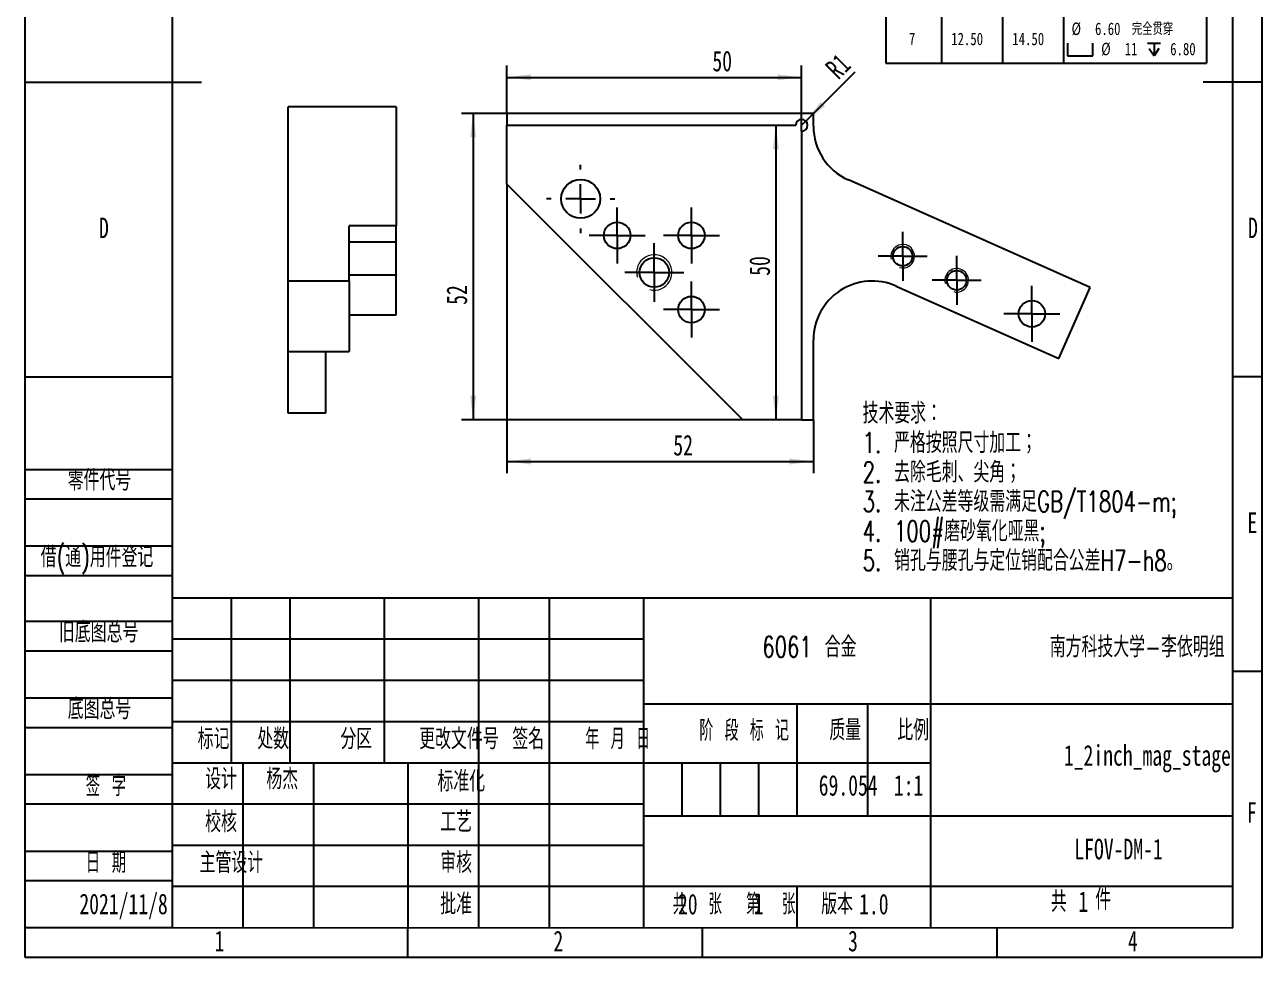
# Model space of a CAD drawing. Header units: millimetres. Extents: x 0 to 210, y 0 to 297.
# Drawn here: x 0 to 210, y 0 to 158.3 of the extents above; entities that cross this region are included whole.
import ezdxf

# ---------------------------------------------------------------- set-up
doc = ezdxf.new("R2010")
doc.units = ezdxf.units.MM
doc.layers.add('图框', color=7, linetype='Continuous')
doc.layers.add('图纸格式', color=7, linetype='Continuous')
doc.styles.add('SLDTEXTSTYLE0', font='TXT', dxfattribs={"width": 0.7, "bigfont": 'bigfont'})
doc.styles.add('SLDTEXTSTYLE1', font='TXT', dxfattribs={"width": 0.62, "bigfont": 'bigfont'})
doc.styles.add('SLDTEXTSTYLE10', font='TXT', dxfattribs={"width": 0.694444, "bigfont": 'bigfont'})
doc.styles.add('SLDTEXTSTYLE2', font='TXT', dxfattribs={"width": 0.614286, "bigfont": 'bigfont'})
doc.styles.add('SLDTEXTSTYLE3', font='TXT', dxfattribs={"width": 0.6, "bigfont": 'bigfont'})
doc.styles.add('SLDTEXTSTYLE4', font='TXT', dxfattribs={"width": 0.633333, "bigfont": 'bigfont'})
doc.styles.add('SLDTEXTSTYLE5', font='TXT', dxfattribs={"width": 0.7})
doc.styles.add('SLDTEXTSTYLE7', font='TXT', dxfattribs={"width": 0.75, "bigfont": 'bigfont'})
doc.styles.add('SLDTEXTSTYLE8', font='TXT', dxfattribs={"width": 0.6875, "bigfont": 'bigfont'})
doc.styles.add('SLDTEXTSTYLE9', font='TXT', dxfattribs={"width": 0.75})
doc.dimstyles.new('SLDDIMSTYLE3', dxfattribs={"dimtxt": 3.5, "dimasz": 4.08, "dimexe": 0, "dimexo": 0.0625, "dimgap": 0.875, "dimtad": 2, "dimrnd": 1e-09, "dimzin": 12, "dimdsep": 46, "dimtxsty": 'SLDTEXTSTYLE5', "dimsah": 1, "dimcen": 0, "dimadec": 0, "dimazin": 3, "dimtfac": 1, "dimtofl": 0, "dimtmove": 0, "dimatfit": 3, "dimfxl": 0, "dimfrac": 2, "dimtolj": 1, "dimtzin": 12, "dimarcsym": 0})
doc.dimstyles.new('SLDDIMSTYLE4', dxfattribs={"dimtxt": 3.5, "dimasz": 4.08, "dimexe": 0, "dimexo": 0.0625, "dimgap": 0.875, "dimtad": 2, "dimrnd": 1e-09, "dimzin": 12, "dimdsep": 46, "dimtxsty": 'SLDTEXTSTYLE5', "dimsah": 1, "dimcen": 0.09, "dimadec": 0, "dimazin": 3, "dimtfac": 1, "dimtofl": 0, "dimtmove": 0, "dimatfit": 3, "dimfxl": 0, "dimfrac": 2, "dimtolj": 1, "dimtzin": 12, "dimarcsym": 0})

# ---------------------------------------------------------------- blocks, each defined once
blk = doc.blocks.new('SW_NOTE_0')
at = {"layer": '图纸格式', "color": 0, "char_height": 3.5, "attachment_point": 1, "style": 'SLDTEXTSTYLE0'}
for s, insert in [('技术要求：', (0, 4.51)), ('1. 严格按照尺寸加工；', (0, -0.49)), ('2. 去除毛刺、尖角；', (0, -5.49)), ('3. 未注公差等级需满足GB/T1804-m;', (0, -10.49)), ('4. 100#磨砂氧化哑黑;', (0, -15.49)), ('5. 销孔与腰孔与定位销配合公差H7-h8。', (0, -20.49))]:
    blk.add_mtext(s, dxfattribs=dict(at, insert=insert))
blk = doc.blocks.new('SW_SYMBOL_HOLE_SPOT')
at = {"layer": '图纸格式', "color": 0}
for p, q in [((0, 875), (0, 75)), ((1600, 75), (1600, 875)), ((0, 75), (1600, 75))]:
    blk.add_line(p, q, dxfattribs=at)
blk = doc.blocks.new('SW_SYMBOL_HOLE_DEPTH')
at = {"layer": '图纸格式', "color": 0}
for p, q in [((0, 875), (800, 875)), ((400, 875), (400, 75)), ((100, 555), (400, 75)), ((700, 555), (400, 75))]:
    blk.add_line(p, q, dxfattribs=at)
blk = doc.blocks.new('SW_TABLEANNOTATION_0')
at = {"layer": '图纸格式', "color": 0}
for p, q in [((0, 0), (0, -4.76)), ((0, 0), (9.45, 0)), ((9.45, 0), (9.45, -4.76)), ((9.45, 0), (19.84, 0)), ((19.84, 0), (19.84, -4.76)), ((19.84, 0), (30.17, 0)), ((30.17, 0), (30.17, -4.76)), ((30.17, 0), (54.42, 0)), ((54.42, 0), (54.42, -4.76)), ((0, -4.76), (9.45, -4.76)), ((0, -4.76), (0, -13.11)), ((9.45, -4.76), (19.84, -4.76)), ((9.45, -4.76), (9.45, -13.11)), ((19.84, -4.76), (30.17, -4.76)), ((19.84, -4.76), (19.84, -13.11)), ((30.17, -4.76), (54.42, -4.76)), ((30.17, -4.76), (30.17, -13.11)), ((54.42, -4.76), (54.42, -13.11)), ((0, -13.11), (0, -18.02)), ((0, -13.11), (9.45, -13.11)), ((9.45, -13.11), (9.45, -18.02)), ((9.45, -13.11), (19.84, -13.11)), ((19.84, -13.11), (19.84, -18.02)), ((19.84, -13.11), (30.17, -13.11)), ((30.17, -13.11), (30.17, -18.02)), ((30.17, -13.11), (54.42, -13.11)), ((30.17, -13.11), (54.42, -13.11)), ((54.42, -13.11), (54.42, -18.02)), ((0, -18.02), (0, -22.43)), ((0, -18.02), (9.45, -18.02)), ((9.45, -18.02), (9.45, -22.43)), ((9.45, -18.02), (19.84, -18.02)), ((19.84, -18.02), (19.84, -22.43)), ((19.84, -18.02), (30.17, -18.02)), ((30.17, -18.02), (30.17, -22.43)), ((54.42, -18.02), (54.42, -22.43)), ((0, -22.43), (0, -27.34)), ((0, -22.43), (9.45, -22.43)), ((9.45, -22.43), (9.45, -27.34)), ((9.45, -22.43), (19.84, -22.43)), ((19.84, -22.43), (19.84, -27.34)), ((19.84, -22.43), (30.17, -22.43)), ((30.17, -22.43), (30.17, -27.34)), ((30.17, -22.43), (54.42, -22.43)), ((30.17, -22.43), (54.42, -22.43)), ((54.42, -22.43), (54.42, -27.34)), ((0, -27.34), (0, -31.74)), ((0, -27.34), (9.45, -27.34)), ((9.45, -27.34), (9.45, -31.74)), ((9.45, -27.34), (19.84, -27.34)), ((19.84, -27.34), (19.84, -31.74)), ((19.84, -27.34), (30.17, -27.34)), ((30.17, -27.34), (30.17, -31.74)), ((54.42, -27.34), (54.42, -31.74)), ((0, -31.74), (0, -40.1)), ((0, -31.74), (9.45, -31.74)), ((9.45, -31.74), (9.45, -40.1)), ((9.45, -31.74), (19.84, -31.74)), ((19.84, -31.74), (19.84, -40.1)), ((19.84, -31.74), (30.17, -31.74)), ((30.17, -31.74), (30.17, -40.1)), ((30.17, -31.74), (54.42, -31.74)), ((54.42, -31.74), (54.42, -40.1)), ((0, -40.1), (0, -48.45)), ((0, -40.1), (9.45, -40.1)), ((9.45, -40.1), (9.45, -48.45)), ((9.45, -40.1), (19.84, -40.1)), ((19.84, -40.1), (19.84, -48.45)), ((19.84, -40.1), (30.17, -40.1)), ((30.17, -40.1), (30.17, -48.45)), ((30.17, -40.1), (54.42, -40.1)), ((54.42, -40.1), (54.42, -48.45)), ((0, -48.45), (9.45, -48.45)), ((9.45, -48.45), (19.84, -48.45)), ((19.84, -48.45), (30.17, -48.45)), ((30.17, -48.45), (54.42, -48.45))]:
    blk.add_line(p, q, dxfattribs=at)
at = {"layer": '图纸格式', "color": 0, "xscale": 0.0027037109375, "yscale": 0.0027037109375, "zscale": 0.0027037109375}
for name, p in [('SW_SYMBOL_HOLE_SPOT', (33.59, -12.08)), ('SW_SYMBOL_HOLE_DEPTH', (45.63, -12.08)), ('SW_SYMBOL_HOLE_SPOT', (31.64, -30.23)), ('SW_SYMBOL_HOLE_DEPTH', (43.67, -30.23)), ('SW_SYMBOL_HOLE_SPOT', (30.85, -47.42)), ('SW_SYMBOL_HOLE_DEPTH', (44.45, -47.42))]:
    blk.add_blockref(name, p, dxfattribs=at)
at = {"layer": '图纸格式', "color": 0, "attachment_point": 1}
for s, insert, char_height, style in [('标签', (1.55, -1.16), 2.381, 'SLDTEXTSTYLE7'), ('X 位置', (10.06, -1.16), 2.381, 'SLDTEXTSTYLE8'), ('Y 位置', (20.45, -1.16), 2.381, 'SLDTEXTSTYLE8'), ('大小', (39.12, -1.16), 2.381, 'SLDTEXTSTYLE7'), ('%%c', (31.54, -6.2), 2.117, 'SLDTEXTSTYLE9'), ('4.50', (35.52, -6.2), 2.117, 'SLDTEXTSTYLE9'), ('完全贯穿', (41.78, -6.2), 2.117, 'SLDTEXTSTYLE7'), ('1', (3.94, -7.92), 2.12, 'SLDTEXTSTYLE9'), ('89.08', (11.12, -7.92), 2.117, 'SLDTEXTSTYLE9'), ('34', (23.44, -7.92), 2.117, 'SLDTEXTSTYLE9'), ('%%c', (39.31, -9.64), 2.117, 'SLDTEXTSTYLE9'), ('8', (43.3, -9.64), 2.12, 'SLDTEXTSTYLE9'), ('6', (49.45, -9.64), 2.12, 'SLDTEXTSTYLE9'), ('2', (3.94, -14.55), 2.12, 'SLDTEXTSTYLE9'), ('67.16', (11.12, -14.55), 2.117, 'SLDTEXTSTYLE9'), ('24.24', (21.49, -14.55), 2.117, 'SLDTEXTSTYLE9'), ('M4', (31.59, -15.03), 2.117, 'SLDTEXTSTYLE9'), ('- 6H 完全贯穿', (36.53, -15.03), 2.117, 'SLDTEXTSTYLE10'), ('%%c', (31.54, -18.48), 2.117, 'SLDTEXTSTYLE9'), ('3.30', (35.52, -18.48), 2.117, 'SLDTEXTSTYLE9'), ('完全贯穿', (41.78, -18.48), 2.117, 'SLDTEXTSTYLE7'), ('3', (3.94, -19.17), 2.12, 'SLDTEXTSTYLE9'), ('76.32', (11.12, -19.17), 2.117, 'SLDTEXTSTYLE9'), ('28.32', (21.49, -19.17), 2.117, 'SLDTEXTSTYLE9'), ('4', (3.94, -23.87), 2.12, 'SLDTEXTSTYLE9'), ('18.70', (11.12, -23.87), 2.117, 'SLDTEXTSTYLE9'), ('20.70', (21.49, -23.87), 2.117, 'SLDTEXTSTYLE9'), ('%%c', (31.54, -24.35), 2.117, 'SLDTEXTSTYLE9'), ('4.50', (35.52, -24.35), 2.117, 'SLDTEXTSTYLE9'), ('完全贯穿', (41.78, -24.35), 2.117, 'SLDTEXTSTYLE7'), ('5', (3.94, -28.48), 2.12, 'SLDTEXTSTYLE9'), ('31.30', (11.12, -28.48), 2.117, 'SLDTEXTSTYLE9'), ('33.30', (21.49, -28.48), 2.117, 'SLDTEXTSTYLE9'), ('%%c', (37.35, -27.8), 2.117, 'SLDTEXTSTYLE9'), ('8', (41.34, -27.8), 2.12, 'SLDTEXTSTYLE9'), ('4.60', (47.49, -27.8), 2.117, 'SLDTEXTSTYLE9'), ('M6', (31.59, -33.18), 2.117, 'SLDTEXTSTYLE9'), ('- 6H 完全贯穿', (36.53, -33.18), 2.117, 'SLDTEXTSTYLE10'), ('6', (3.94, -34.91), 2.12, 'SLDTEXTSTYLE9'), ('25', (13.08, -34.91), 2.117, 'SLDTEXTSTYLE9'), ('27', (23.44, -34.91), 2.117, 'SLDTEXTSTYLE9'), ('%%c', (33.49, -36.63), 2.117, 'SLDTEXTSTYLE9'), ('5', (37.48, -36.63), 2.12, 'SLDTEXTSTYLE9'), ('完全贯穿', (39.82, -36.63), 2.117, 'SLDTEXTSTYLE7'), ('%%c', (31.54, -41.54), 2.117, 'SLDTEXTSTYLE9'), ('6.60', (35.52, -41.54), 2.117, 'SLDTEXTSTYLE9'), ('完全贯穿', (41.78, -41.54), 2.117, 'SLDTEXTSTYLE7'), ('7', (3.94, -43.26), 2.12, 'SLDTEXTSTYLE9'), ('12.50', (11.12, -43.26), 2.117, 'SLDTEXTSTYLE9'), ('14.50', (21.49, -43.26), 2.117, 'SLDTEXTSTYLE9'), ('%%c', (36.57, -44.98), 2.117, 'SLDTEXTSTYLE9'), ('11', (40.56, -44.98), 2.117, 'SLDTEXTSTYLE9'), ('6.80', (48.28, -44.98), 2.117, 'SLDTEXTSTYLE9')]:
    blk.add_mtext(s, dxfattribs=dict(at, insert=insert, char_height=char_height, style=style))
blk = doc.blocks.new('_D_24')
at = {"layer": '图纸格式'}
for q in [(140.91, 150.29), (131.83, 141.21)]:
    blk.add_line((132.54, 141.92), q, dxfattribs=at)
blk.add_solid([(132.54, 141.92), (135.78, 144.44), (135.06, 145.16)], dxfattribs=at)
at = {"layer": '图纸格式', "insert": (135.58, 151.28), "char_height": 3.5, "attachment_point": 1, "rotation": 45, "style": 'SLDTEXTSTYLE5'}
blk.add_mtext('R1', dxfattribs=at)
blk = doc.blocks.new('_D_25')
at = {"layer": '图纸格式'}
for p, q in [((81.83, 143.21), (81.83, 151.34)), ((131.83, 140.21), (131.83, 151.34)), ((81.83, 149.34), (131.83, 149.34))]:
    blk.add_line(p, q, dxfattribs=at)
for points in [[(81.83, 149.34), (85.91, 148.84), (85.91, 149.85)], [(131.83, 149.34), (127.75, 149.85), (127.75, 148.84)]]:
    blk.add_solid(points, dxfattribs=at)
at = {"layer": '图纸格式', "insert": (116.69, 153.86), "char_height": 3.5, "attachment_point": 1, "style": 'SLDTEXTSTYLE5'}
blk.add_mtext('50', dxfattribs=at)
blk = doc.blocks.new('_D_26')
at = {"layer": '图纸格式'}
blk.add_line((127.46, 141.21), (127.46, 91.21), dxfattribs=at)
for points in [[(127.46, 141.21), (126.95, 137.13), (127.97, 137.13)], [(127.46, 91.21), (127.97, 95.29), (126.95, 95.29)]]:
    blk.add_solid(points, dxfattribs=at)
at = {"layer": '图纸格式', "insert": (122.95, 115.65), "char_height": 3.5, "attachment_point": 1, "rotation": 90, "style": 'SLDTEXTSTYLE5'}
blk.add_mtext('50', dxfattribs=at)
blk = doc.blocks.new('_D_27')
at = {"layer": '图纸格式'}
for p, q in [((81.83, 131.21), (81.83, 82.13)), ((133.83, 91.21), (133.83, 82.13)), ((81.83, 84.13), (133.83, 84.13))]:
    blk.add_line(p, q, dxfattribs=at)
for points in [[(81.83, 84.13), (85.91, 83.63), (85.91, 84.64)], [(133.83, 84.13), (129.75, 84.64), (129.75, 83.63)]]:
    blk.add_solid(points, dxfattribs=at)
at = {"layer": '图纸格式', "insert": (110.06, 88.65), "char_height": 3.5, "attachment_point": 1, "style": 'SLDTEXTSTYLE5'}
blk.add_mtext('52', dxfattribs=at)
blk = doc.blocks.new('_D_28')
at = {"layer": '图纸格式'}
for p, q in [((81.83, 143.21), (74.09, 143.21)), ((76.09, 143.21), (76.09, 91.21)), ((121.83, 91.21), (74.09, 91.21))]:
    blk.add_line(p, q, dxfattribs=at)
for points in [[(76.09, 143.21), (75.58, 139.13), (76.59, 139.13)], [(76.09, 91.21), (76.59, 95.29), (75.58, 95.29)]]:
    blk.add_solid(points, dxfattribs=at)
at = {"layer": '图纸格式', "insert": (71.57, 110.73), "char_height": 3.5, "attachment_point": 1, "rotation": 90, "style": 'SLDTEXTSTYLE5'}
blk.add_mtext('52', dxfattribs=at)
blk = doc.blocks.new('SW_CENTERMARKSYMBOL_7')
at = {"layer": '图纸格式', "color": 0}
for p, q in [((0, 2.5), (0, 4.75)), ((0, 0), (0, 2.5)), ((-2.5, 0), (-4.75, 0)), ((0, 0), (-2.5, 0)), ((0, 0), (0, -2.5)), ((0, 0), (2.5, 0)), ((2.5, 0), (4.75, 0)), ((0, -2.5), (0, -4.75))]:
    blk.add_line(p, q, dxfattribs=at)
blk = doc.blocks.new('SW_CENTERMARKSYMBOL_8')
at = {"layer": '图纸格式', "color": 0}
for p, q in [((0, 2.5), (0, 4.75)), ((0, 0), (0, 2.5)), ((-2.5, 0), (-4.75, 0)), ((0, 0), (-2.5, 0)), ((0, 0), (0, -2.5)), ((0, 0), (2.5, 0)), ((2.5, 0), (4.75, 0)), ((0, -2.5), (0, -4.75))]:
    blk.add_line(p, q, dxfattribs=at)
blk = doc.blocks.new('SW_CENTERMARKSYMBOL_9')
at = {"layer": '图纸格式', "color": 0}
for p, q in [((0, 2.5), (0, 5)), ((0, 0), (0, 2.5)), ((-2.5, 0), (-5, 0)), ((0, 0), (-2.5, 0)), ((0, 0), (0, -2.5)), ((0, 0), (2.5, 0)), ((2.5, 0), (5, 0)), ((0, -2.5), (0, -5))]:
    blk.add_line(p, q, dxfattribs=at)
blk = doc.blocks.new('SW_CENTERMARKSYMBOL_10')
at = {"layer": '图纸格式', "color": 0}
for p, q in [((0, 2.5), (0, 4.75)), ((0, 0), (0, 2.5)), ((-2.5, 0), (-4.75, 0)), ((0, 0), (-2.5, 0)), ((0, 0), (0, -2.5)), ((0, 0), (2.5, 0)), ((2.5, 0), (4.75, 0)), ((0, -2.5), (0, -4.75))]:
    blk.add_line(p, q, dxfattribs=at)
blk = doc.blocks.new('SW_CENTERMARKSYMBOL_11')
at = {"layer": '图纸格式', "color": 0}
for p, q in [((0, 5), (0, 5.8)), ((0, 0), (0, 2.5)), ((-5, 0), (-5.8, 0)), ((0, 0), (-2.5, 0)), ((0, 0), (0, -2.5)), ((0, 0), (2.5, 0)), ((5, 0), (5.8, 0)), ((0, -5), (0, -5.8))]:
    blk.add_line(p, q, dxfattribs=at)
blk = doc.blocks.new('SW_CENTERMARKSYMBOL_12')
at = {"layer": '图纸格式', "color": 0}
for p, q in [((0, 2.5), (0, 4.15)), ((0, 0), (0, 2.5)), ((-2.5, 0), (-4.15, 0)), ((0, 0), (-2.5, 0)), ((0, 0), (0, -2.5)), ((0, 0), (2.5, 0)), ((2.5, 0), (4.15, 0)), ((0, -2.5), (0, -4.15))]:
    blk.add_line(p, q, dxfattribs=at)
blk = doc.blocks.new('SW_CENTERMARKSYMBOL_13')
at = {"layer": '图纸格式', "color": 0}
for p, q in [((0, 2.5), (0, 4.15)), ((0, 0), (0, 2.5)), ((-2.5, 0), (-4.15, 0)), ((0, 0), (-2.5, 0)), ((0, 0), (0, -2.5)), ((0, 0), (2.5, 0)), ((2.5, 0), (4.15, 0)), ((0, -2.5), (0, -4.15))]:
    blk.add_line(p, q, dxfattribs=at)
blk = doc.blocks.new('SW_CENTERMARKSYMBOL_14')
at = {"layer": '图纸格式', "color": 0}
for p, q in [((0, 2.5), (0, 4.75)), ((0, 0), (0, 2.5)), ((-2.5, 0), (-4.75, 0)), ((0, 0), (-2.5, 0)), ((0, 0), (0, -2.5)), ((0, 0), (2.5, 0)), ((2.5, 0), (4.75, 0)), ((0, -2.5), (0, -4.75))]:
    blk.add_line(p, q, dxfattribs=at)

msp = doc.modelspace()

# ---------------------------------------------------------------- linework, layer by layer
at = {"color": 7, "linetype": 'Continuous', "lineweight": 25}
for p, q in [((63.047, 144.36), (44.683, 144.36)), ((44.683, 142.21), (44.683, 144.36)), ((63.047, 144.36), (63.047, 142.21)), ((81.831, 143.209), (81.831, 141.209)), ((133.831, 143.209), (81.831, 143.209)), ((133.831, 141.059), (133.831, 143.209)), ((44.683, 133.074), (44.683, 142.21)), ((63.047, 142.21), (63.047, 133.074)), ((81.831, 141.209), (130.831, 141.209)), ((81.831, 131.209), (81.831, 141.209)), ((131.831, 140.209), (131.831, 91.209)), ((44.683, 114.796), (44.683, 133.074)), ((63.047, 133.074), (63.047, 124.151)), ((81.831, 131.209), (121.831, 91.209)), ((180.817, 113.645), (139.763, 131.923)), ((63.047, 124.151), (55.047, 124.151)), ((55.047, 114.796), (55.047, 124.151)), ((63.047, 121.41), (63.047, 124.151)), ((55.047, 121.41), (63.047, 121.41)), ((63.047, 115.807), (63.047, 121.41)), ((55.047, 115.807), (63.047, 115.807)), ((63.047, 109.026), (63.047, 115.807)), ((44.683, 102.774), (44.683, 114.796)), ((44.683, 114.796), (55.047, 114.796)), ((55.047, 114.796), (55.047, 102.774)), ((147.898, 113.896), (175.464, 101.623)), ((175.464, 101.623), (180.817, 113.645)), ((55.047, 109.026), (63.047, 109.026)), ((133.831, 91.209), (133.831, 104.76)), ((44.683, 102.774), (55.047, 102.774)), ((44.683, 92.36), (44.683, 102.774)), ((51.047, 102.774), (51.047, 92.36)), ((51.047, 92.36), (44.683, 92.36)), ((131.831, 91.209), (121.831, 91.209)), ((131.831, 91.209), (133.831, 91.209))]:
    msp.add_line(p, q, dxfattribs=at)
for centre, radius in [((94.331, 128.709), 3.3), ((100.531, 122.509), 2.25), ((113.131, 122.509), 2.25), ((148.986, 118.972), 1.65), ((106.831, 116.209), 2.5), ((158.152, 114.891), 1.65), ((113.131, 109.909), 2.25), ((170.914, 109.209), 2.25)]:
    msp.add_circle(centre, radius, dxfattribs=at)
for centre, radius, start, end in [((131.831, 141.209), 1, 270, 180), ((143.831, 141.059), 10, 180, 246), ((143.831, 104.76), 10, 66, 180)]:
    msp.add_arc(centre, radius, start, end, dxfattribs=at)
at = {"color": 7, "linetype": 'Continuous', "lineweight": 18}
for centre, radius in [((148.986, 118.972), 2), ((106.831, 116.209), 3), ((158.152, 114.891), 2)]:
    msp.add_arc(centre, radius, 255, 195, dxfattribs=at)
at = {"layer": '图框'}
for p, q in [((0, 297), (0, 0)), ((210, 0), (210, 297)), ((0, 98.5), (25, 98.5)), ((210, 98.5), (205, 98.5)), ((0, 82.791), (25, 82.791)), ((0, 77.791), (25, 77.791)), ((0, 69.791), (25, 69.791)), ((0, 64.791), (25, 64.791)), ((25.013, 61.022), (24.998, 5.022)), ((0, 57), (25, 57)), ((25, 54), (105, 54)), ((0, 52), (25, 52)), ((210, 48.5), (205, 48.5)), ((25, 47), (105, 47)), ((0, 44), (25, 44)), ((0, 39), (25, 39)), ((111.5, 33), (111.5, 24)), ((118, 33), (118, 24)), ((124.5, 33), (124.5, 24)), ((0, 31), (25, 31)), ((0, 26), (25, 26)), ((0, 18), (25, 18)), ((0, 13), (25, 13)), ((-0.002, 5.028), (24.998, 5.022)), ((65, -0.028), (65, 4.972)), ((153.69, 4.997), (153.69, 4.987)), ((165, -0.028), (165, 4.984)), ((0, -0.028), (210, -0.028))]:
    msp.add_line(p, q, dxfattribs=at)
at = {"layer": '图框', "lineweight": 25}
for p, q in [((25, 292), (25, 5)), ((205, 4.973), (205, 292)), ((0, 148.5), (30, 148.5)), ((210, 148.5), (200, 148.5)), ((25, 61), (205, 61)), ((35, 61), (35, 33)), ((45, 61), (45, 33)), ((61, 61), (61, 33)), ((77, 61), (77, 5)), ((89, 61), (89, 5)), ((105, 61), (105, 5)), ((153.69, 60.987), (153.69, 4.997)), ((105, 43), (205, 43)), ((131, 43), (131, 24)), ((143, 43), (143, 24)), ((25, 40), (105, 40)), ((25, 33), (105, 33)), ((37, 33), (37, 5)), ((49, 33), (49, 5)), ((65, 32.972), (65, 4.972)), ((105.013, 32.987), (153.69, 32.987)), ((25, 26), (105, 26)), ((105, 24), (205, 24)), ((25, 19), (105, 19)), ((25, 12.022), (105, 12.022)), ((105, 12.022), (205, 12.049)), ((131, 12.029), (131, 4.993)), ((24.998, 5.022), (205, 4.973)), ((114.999, -0.028), (114.999, 4.997))]:
    msp.add_line(p, q, dxfattribs=at)

# ---------------------------------------------------------------- block references
at = {"layer": '图纸格式'}
for name, p in [('SW_TABLEANNOTATION_0', (146.1, 200.185)), ('SW_CENTERMARKSYMBOL_11', (94.331, 128.709)), ('SW_CENTERMARKSYMBOL_10', (100.531, 122.509)), ('SW_CENTERMARKSYMBOL_7', (113.131, 122.509)), ('SW_CENTERMARKSYMBOL_12', (148.986, 118.972)), ('SW_CENTERMARKSYMBOL_9', (106.831, 116.209)), ('SW_CENTERMARKSYMBOL_13', (158.152, 114.891)), ('SW_CENTERMARKSYMBOL_8', (113.131, 109.909)), ('SW_CENTERMARKSYMBOL_14', (170.914, 109.209)), ('SW_NOTE_0', (142.181, 89.563))]:
    msp.add_blockref(name, p, dxfattribs=at)

# ---------------------------------------------------------------- texts
at = {"layer": '图框', "char_height": 3.5}
for s, insert, attachment_point, style in [('D', (13.43, 125.541), 2, 'SLDTEXTSTYLE5'), ('D', (208.43, 125.541), 2, 'SLDTEXTSTYLE5'), ('零件代号', (7.292, 82.703), 1, 'SLDTEXTSTYLE0'), ('E', (208.318, 75.476), 2, 'SLDTEXTSTYLE5'), ('借(通)用件登记', (2.705, 69.678), 1, 'SLDTEXTSTYLE0'), ('旧底图总号', (5.792, 56.905), 1, 'SLDTEXTSTYLE0'), ('6061 合金', (133.151, 54.399), 2, 'SLDTEXTSTYLE0'), ('南方科技大学-李依明组', (188.779, 54.399), 2, 'SLDTEXTSTYLE0'), ('底图总号', (7.292, 43.885), 1, 'SLDTEXTSTYLE0'), ('阶 段 标 记', (122.083, 40.216), 2, 'SLDTEXTSTYLE2'), ('质量', (139.227, 40.286), 2, 'SLDTEXTSTYLE0'), ('比例', (150.759, 40.286), 2, 'SLDTEXTSTYLE0'), ('标记', (32.04, 38.789), 2, 'SLDTEXTSTYLE0'), ('处数', (42.161, 38.789), 2, 'SLDTEXTSTYLE0'), ('分区', (56.26, 38.789), 2, 'SLDTEXTSTYLE0'), ('更改文件号', (73.68, 38.789), 2, 'SLDTEXTSTYLE0'), ('签名', (85.441, 38.789), 2, 'SLDTEXTSTYLE0'), ('年 月 日', (100.617, 38.789), 2, 'SLDTEXTSTYLE1'), ('1_2inch_mag_stage', (190.51, 35.993), 2, 'SLDTEXTSTYLE5'), ('设计', (33.311, 31.973), 2, 'SLDTEXTSTYLE0'), ('杨杰', (43.692, 31.973), 2, 'SLDTEXTSTYLE0'), ('标准化', (74.074, 31.592), 2, 'SLDTEXTSTYLE0'), ('签 字', (13.767, 30.807), 2, 'SLDTEXTSTYLE4'), ('69.054', (139.735, 30.908), 2, 'SLDTEXTSTYLE5'), ('1:1', (149.986, 30.908), 2, 'SLDTEXTSTYLE5'), ('F', (208.224, 26.291), 2, 'SLDTEXTSTYLE5'), ('校核', (33.311, 24.702), 2, 'SLDTEXTSTYLE0'), ('工艺', (73.197, 24.702), 2, 'SLDTEXTSTYLE0'), ('LFOV-DM-1', (185.612, 20.084), 2, 'SLDTEXTSTYLE5'), ('日 期', (13.767, 17.787), 2, 'SLDTEXTSTYLE4'), ('主管设计', (35.061, 17.788), 2, 'SLDTEXTSTYLE0'), ('审核', (73.197, 17.797), 2, 'SLDTEXTSTYLE0'), ('2021/11/8', (16.769, 10.778), 2, 'SLDTEXTSTYLE5'), ('批准', (73.199, 10.778), 2, 'SLDTEXTSTYLE0'), ('共  张', (114.137, 10.748), 2, 'SLDTEXTSTYLE3'), ('20', (110.849, 10.748), 1, 'SLDTEXTSTYLE5'), ('第  张', (126.611, 10.748), 2, 'SLDTEXTSTYLE3'), ('1', (123.724, 10.748), 1, 'SLDTEXTSTYLE5'), ('版本', (137.852, 10.748), 2, 'SLDTEXTSTYLE0'), ('1.0', (141.589, 10.748), 1, 'SLDTEXTSTYLE5'), ('共', (174.128, 11.166), 1, 'SLDTEXTSTYLE0'), ('件', (181.66, 11.522), 1, 'SLDTEXTSTYLE0'), ('1', (33.044, 4.476), 2, 'SLDTEXTSTYLE5'), ('2', (90.544, 4.476), 2, 'SLDTEXTSTYLE5'), ('3', (140.544, 4.476), 2, 'SLDTEXTSTYLE5'), ('4', (188.044, 4.476), 2, 'SLDTEXTSTYLE5')]:
    msp.add_mtext(s, dxfattribs=dict(at, insert=insert, attachment_point=attachment_point, style=style))
at = {"layer": '图纸格式', "insert": (178.793, 11.166), "char_height": 3.5, "attachment_point": 1, "style": 'SLDTEXTSTYLE5'}
msp.add_mtext('1', dxfattribs=at)

# ---------------------------------------------------------------- dimensions: what is measured, and where the dimension line sits
at = {"layer": '图纸格式'}
for base, p1, p2, picture, middle in [((131.831, 149.344), (81.831, 143.209), (131.831, 140.209), '_D_25', (118.226, 149.344)), ((133.831, 84.134), (81.831, 131.209), (133.831, 91.209), '_D_27', (111.596, 84.134))]:
    dim = msp.add_linear_dim(base=base, p1=p1, p2=p2, dimstyle='SLDDIMSTYLE4', dxfattribs=at)
    dim.commit()
    dim.dimension.update_dxf_attribs({"geometry": picture, "text_midpoint": middle, "dimtype": 160})
dim = msp.add_radius_dim(center=(131.831, 141.209), mpoint=(132.538, 141.916), dimstyle='SLDDIMSTYLE3', dxfattribs=at)
dim.commit()
dim.dimension.update_dxf_attribs({"geometry": '_D_24', "text_midpoint": (139.965, 149.344), "dimtype": 164})
for base, p1, picture, middle in [((76.085, 91.209), (81.831, 143.209), '_D_28', (76.085, 112.268)), ((127.461, 91.209), (130.831, 141.209), '_D_26', (127.461, 117.189))]:
    dim = msp.add_linear_dim(base=base, p1=p1, p2=(121.831, 91.209), angle=90, dimstyle='SLDDIMSTYLE4', dxfattribs=at)
    dim.commit()
    dim.dimension.update_dxf_attribs({"geometry": picture, "text_midpoint": middle, "dimtype": 160})

doc.saveas('drawing.dxf')
